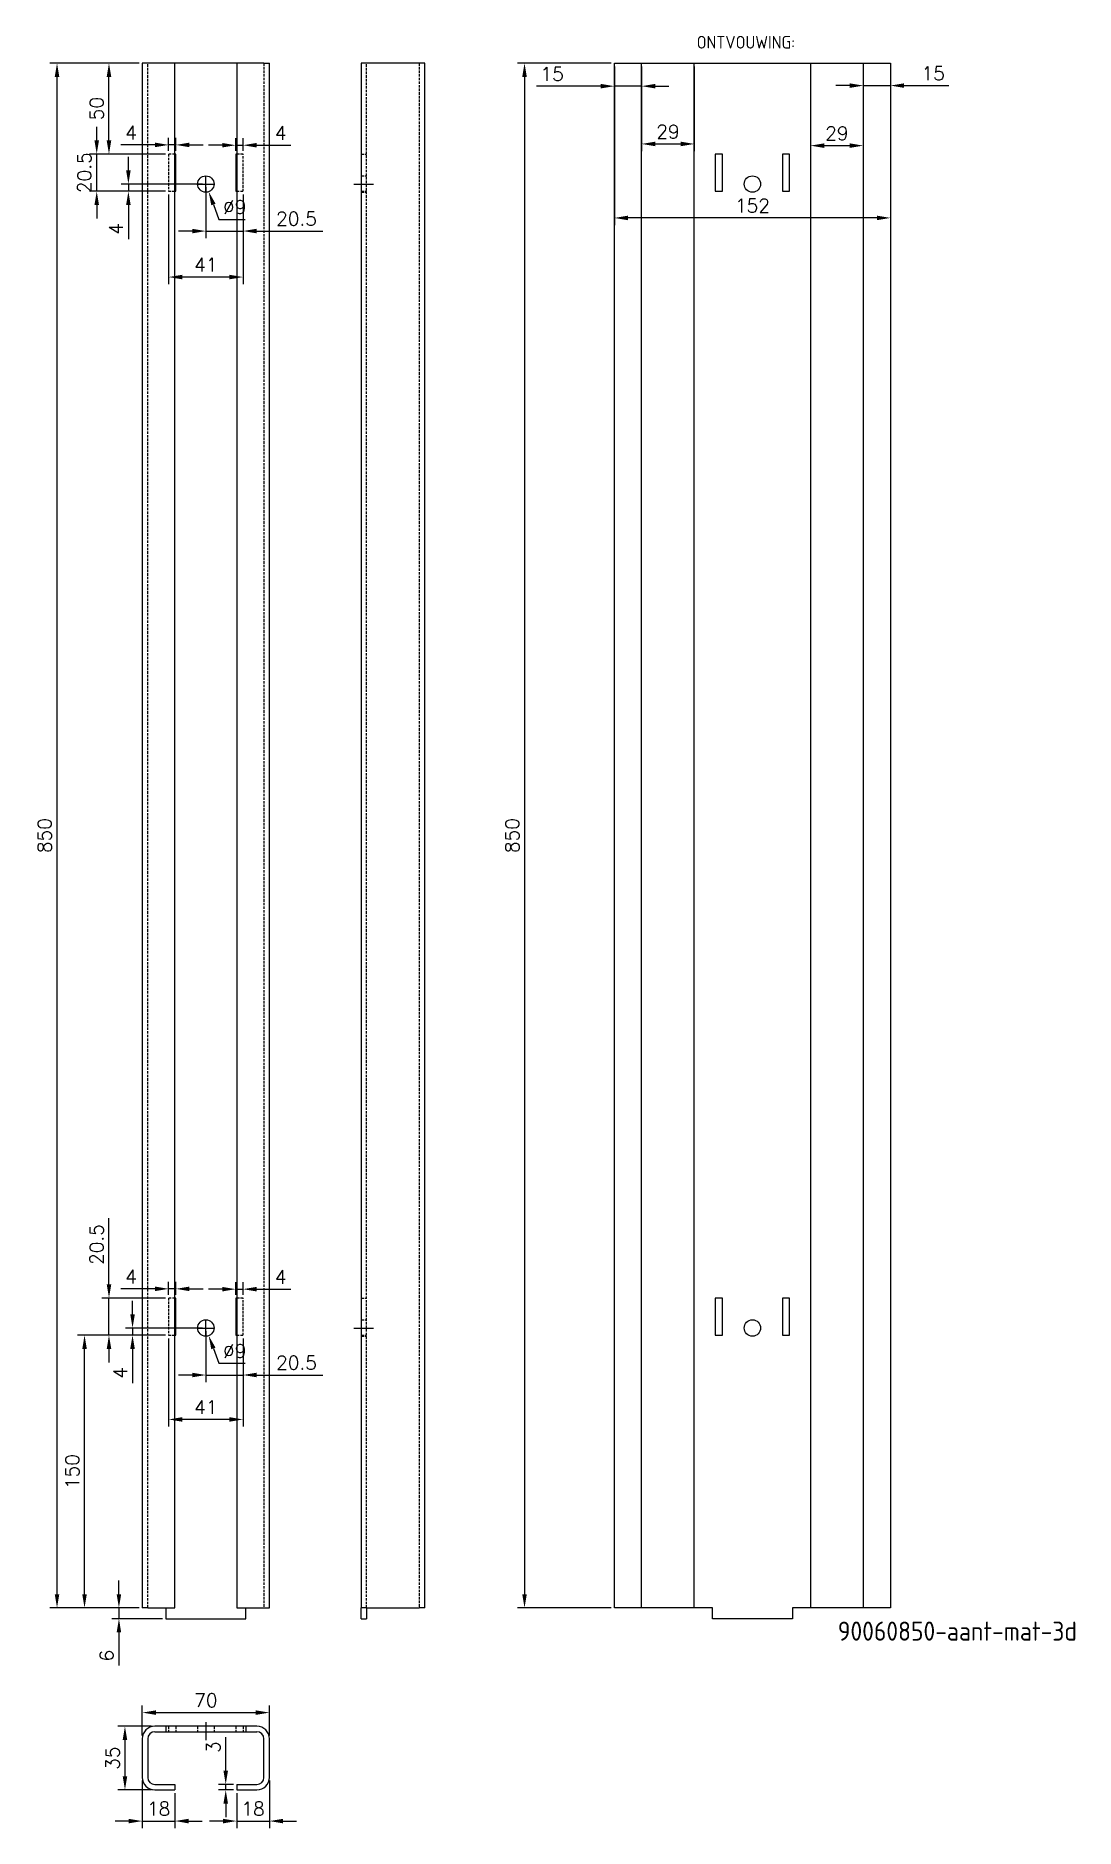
# Model space of a CAD drawing. Extents: x 3839 to 4411, y 379 to 1365.
import ezdxf

# ---------------------------------------------------------------- set-up
doc = ezdxf.new("R2010")
doc.units = 0
doc.linetypes.add('Aslijn', pattern=[28.575, 19.05, -3.175, 3.175, -3.175])
doc.linetypes.add('Streeplijn', pattern=[10, 7, -3])
doc.layers.get('DEFPOINTS').update_dxf_attribs({"linetype": 'CONTINUOUS'})
for name, color, linetype in [('50VOL', 13, 'CONTINUOUS'), ('70VOL', 5, 'CONTINUOUS'), ('7A', 4, 'Aslijn'), ('AM_3', 6, 'Streeplijn'), ('BRANDLIJN', 93, 'CONTINUOUS')]:
    doc.layers.add(name, color=color, linetype=linetype)
doc.styles.add('ROMANS', font='romans.shx')
doc.styles.get("Standard").update_dxf_attribs({"font": 'isocp.shx'})
doc.dimstyles.new('1_OP_03$0', dxfattribs={"dimscale": 3, "dimtxt": 2.5, "dimasz": 2.5, "dimexe": 1.3, "dimexo": 0.6, "dimgap": 1, "dimtad": 1, "dimdec": 1, "dimdsep": 46, "dimtxsty": 'ROMANS', "dimcen": -1.5, "dimclrd": 150, "dimclre": 150, "dimclrt": 5, "dimadec": 0, "dimazin": 0, "dimtfac": 1, "dimtdec": 1, "dimtmove": 0, "dimatfit": 3, "dimfxl": 0, "dimtolj": 1, "dimtzin": 0, "dimarcsym": 0})
doc.dimstyles.new('1_OP_03$3', dxfattribs={"dimscale": 3, "dimtxt": 2.5, "dimasz": 2.5, "dimexe": 1.3, "dimexo": 0.6, "dimgap": 1, "dimtad": 1, "dimtoh": 1, "dimdec": 1, "dimdsep": 46, "dimtxsty": 'ROMANS', "dimcen": -1.5, "dimclrd": 150, "dimclre": 150, "dimclrt": 5, "dimadec": 0, "dimazin": 0, "dimtfac": 1, "dimtdec": 1, "dimtofl": 0, "dimtmove": 0, "dimatfit": 0, "dimfxl": 0, "dimtolj": 1, "dimtzin": 0, "dimarcsym": 0})

# ---------------------------------------------------------------- blocks, each defined once
blk = doc.blocks.new('*D0')
at = {"layer": '70VOL', "color": 150, "lineweight": -2}
for p, q in [((3897.3, 430.07), (3897.3, 446.61)), ((3967.3, 430.07), (3967.3, 446.61)), ((3904.8, 442.71), (3959.8, 442.71))]:
    blk.add_line(p, q, dxfattribs=at)
at = {"layer": '70VOL', "color": 150}
for points in [[(3904.8, 443.96), (3904.8, 441.46), (3897.3, 442.71)], [(3959.8, 443.96), (3959.8, 441.46), (3967.3, 442.71)]]:
    blk.add_solid(points, dxfattribs=at)
at = {"layer": 'DEFPOINTS', "color": 0}
for p in [(3967.3, 442.71), (3897.3, 428.27), (3967.3, 428.27)]:
    blk.add_point(p, dxfattribs=at)
at = {"layer": '70VOL', "color": 5, "insert": (3932.3, 449.46), "char_height": 7.5, "attachment_point": 5, "style": 'ROMANS'}
blk.add_mtext('\\A1;70', dxfattribs=at)
blk = doc.blocks.new('*D1')
at = {"layer": '70VOL', "color": 150, "lineweight": -2}
for p, q in [((3902.4, 435.17), (3883.87, 435.17)), ((3887.77, 427.67), (3887.77, 407.67)), ((3902.4, 400.17), (3883.87, 400.17))]:
    blk.add_line(p, q, dxfattribs=at)
at = {"layer": '70VOL', "color": 150}
for points in [[(3886.52, 427.67), (3889.02, 427.67), (3887.77, 435.17)], [(3886.52, 407.67), (3889.02, 407.67), (3887.77, 400.17)]]:
    blk.add_solid(points, dxfattribs=at)
at = {"layer": 'DEFPOINTS', "color": 0}
for p in [(3904.2, 435.17), (3887.77, 400.17), (3904.2, 400.17)]:
    blk.add_point(p, dxfattribs=at)
at = {"layer": '70VOL', "color": 5, "insert": (3881.02, 417.67), "char_height": 7.5, "attachment_point": 5, "rotation": 90, "style": 'ROMANS'}
blk.add_mtext('\\A1;35', dxfattribs=at)
blk = doc.blocks.new('*D2')
at = {"layer": '70VOL', "color": 150, "lineweight": -2}
for p, q in [((3897.3, 405.27), (3897.3, 379.12)), ((3915.3, 398.37), (3915.3, 379.12)), ((3889.8, 383.02), (3882.3, 383.02)), ((3897.3, 383.02), (3915.3, 383.02)), ((3922.8, 383.02), (3930.3, 383.02))]:
    blk.add_line(p, q, dxfattribs=at)
at = {"layer": '70VOL', "color": 150}
for points in [[(3889.8, 384.27), (3889.8, 381.77), (3897.3, 383.02)], [(3922.8, 384.27), (3922.8, 381.77), (3915.3, 383.02)]]:
    blk.add_solid(points, dxfattribs=at)
at = {"layer": 'DEFPOINTS', "color": 0}
for p in [(3897.3, 407.07), (3915.3, 400.17), (3915.3, 383.02)]:
    blk.add_point(p, dxfattribs=at)
at = {"layer": '70VOL', "color": 5, "insert": (3906.3, 389.77), "char_height": 7.5, "attachment_point": 5, "style": 'ROMANS'}
blk.add_mtext('\\A1;18', dxfattribs=at)
blk = doc.blocks.new('*D3')
at = {"layer": '70VOL', "color": 150, "lineweight": -2}
for p, q in [((3967.3, 405.27), (3967.3, 379.12)), ((3949.3, 398.37), (3949.3, 379.12)), ((3941.8, 383.02), (3934.3, 383.02)), ((3949.3, 383.02), (3967.3, 383.02)), ((3974.8, 383.02), (3982.3, 383.02))]:
    blk.add_line(p, q, dxfattribs=at)
at = {"layer": '70VOL', "color": 150}
for points in [[(3941.8, 384.27), (3941.8, 381.77), (3949.3, 383.02)], [(3974.8, 384.27), (3974.8, 381.77), (3967.3, 383.02)]]:
    blk.add_solid(points, dxfattribs=at)
at = {"layer": 'DEFPOINTS', "color": 0}
for p in [(3967.3, 407.07), (3949.3, 400.17), (3967.3, 383.02)]:
    blk.add_point(p, dxfattribs=at)
at = {"layer": '70VOL', "color": 5, "insert": (3958.3, 389.77), "char_height": 7.5, "attachment_point": 5, "style": 'ROMANS'}
blk.add_mtext('\\A1;18', dxfattribs=at)
blk = doc.blocks.new('*D4')
at = {"layer": '70VOL', "color": 150, "lineweight": -2}
for p, q in [((3943.25, 410.67), (3943.25, 429.17)), ((3947.5, 403.17), (3939.35, 403.17)), ((3947.5, 400.17), (3939.35, 400.17)), ((3943.25, 400.17), (3943.25, 403.17)), ((3943.25, 392.67), (3943.25, 385.17))]:
    blk.add_line(p, q, dxfattribs=at)
at = {"layer": '70VOL', "color": 150}
for points in [[(3942, 410.67), (3944.5, 410.67), (3943.25, 403.17)], [(3942, 392.67), (3944.5, 392.67), (3943.25, 400.17)]]:
    blk.add_solid(points, dxfattribs=at)
at = {"layer": 'DEFPOINTS', "color": 0}
for p in [(3943.25, 403.17), (3949.3, 403.17), (3949.3, 400.17)]:
    blk.add_point(p, dxfattribs=at)
at = {"layer": '70VOL', "color": 5, "insert": (3936.5, 423.67), "char_height": 7.5, "attachment_point": 5, "rotation": 90, "style": 'ROMANS'}
blk.add_mtext('\\A1;3', dxfattribs=at)
blk = doc.blocks.new('*D5')
at = {"layer": '70VOL', "color": 150, "lineweight": -2}
for p, q in [((3927.8, 1283.85), (3936.8, 1283.85)), ((3932.3, 1279.35), (3932.3, 1288.35)), ((3936.47, 1272.6), (3939.5, 1264.41)), ((3939.5, 1264.41), (3953.93, 1264.41))]:
    blk.add_line(p, q, dxfattribs=at)
at = {"layer": '70VOL', "color": 150}
blk.add_solid([(3937.64, 1273.03), (3935.3, 1272.16), (3933.87, 1279.63)], dxfattribs=at)
at = {"layer": 'DEFPOINTS', "color": 0}
for p in [(3930.74, 1288.07), (3933.87, 1279.63)]:
    blk.add_point(p, dxfattribs=at)
at = {"layer": '70VOL', "color": 5, "insert": (3948.21, 1271.16), "char_height": 7.5, "attachment_point": 5, "style": 'ROMANS'}
blk.add_mtext('\\A1;∅9', dxfattribs=at)
blk = doc.blocks.new('*D6')
at = {"layer": '70VOL', "color": 150, "lineweight": -2}
for p, q in [((3932.3, 1282.05), (3932.3, 1254.08)), ((3952.8, 1278.05), (3952.8, 1254.08)), ((3924.8, 1257.98), (3917.3, 1257.98)), ((3932.3, 1257.98), (3952.8, 1257.98)), ((3960.3, 1257.98), (3996.66, 1257.98))]:
    blk.add_line(p, q, dxfattribs=at)
at = {"layer": '70VOL', "color": 150}
for points in [[(3924.8, 1259.23), (3924.8, 1256.73), (3932.3, 1257.98)], [(3960.3, 1259.23), (3960.3, 1256.73), (3952.8, 1257.98)]]:
    blk.add_solid(points, dxfattribs=at)
at = {"layer": 'DEFPOINTS', "color": 0}
for p in [(3932.3, 1283.85), (3952.8, 1279.85), (3952.8, 1257.98)]:
    blk.add_point(p, dxfattribs=at)
at = {"layer": '70VOL', "color": 5, "insert": (3982.23, 1264.73), "char_height": 7.5, "attachment_point": 5, "style": 'ROMANS'}
blk.add_mtext('\\A1;20.5', dxfattribs=at)
blk = doc.blocks.new('*D7')
at = {"layer": '70VOL', "color": 150, "lineweight": -2}
for p, q in [((3911.8, 1278.05), (3911.8, 1228.78)), ((3952.8, 1278.05), (3952.8, 1228.78)), ((3945.3, 1232.68), (3919.3, 1232.68))]:
    blk.add_line(p, q, dxfattribs=at)
at = {"layer": '70VOL', "color": 150}
for points in [[(3919.3, 1233.93), (3919.3, 1231.43), (3911.8, 1232.68)], [(3945.3, 1233.93), (3945.3, 1231.43), (3952.8, 1232.68)]]:
    blk.add_solid(points, dxfattribs=at)
at = {"layer": 'DEFPOINTS', "color": 0}
for p in [(3911.8, 1279.85), (3952.8, 1279.85), (3911.8, 1232.68)]:
    blk.add_point(p, dxfattribs=at)
at = {"layer": '70VOL', "color": 5, "insert": (3932.3, 1239.43), "char_height": 7.5, "attachment_point": 5, "style": 'ROMANS'}
blk.add_mtext('\\A1;41', dxfattribs=at)
blk = doc.blocks.new('*D8')
at = {"layer": '70VOL', "color": 150, "lineweight": -2}
for p, q in [((3904.3, 1305.4), (3885.45, 1305.4)), ((3911.8, 1302.15), (3911.8, 1309.3)), ((3915.8, 1305.4), (3911.8, 1305.4)), ((3915.8, 1302.15), (3915.8, 1309.3)), ((3923.3, 1305.4), (3930.8, 1305.4))]:
    blk.add_line(p, q, dxfattribs=at)
at = {"layer": '70VOL', "color": 150}
for points in [[(3904.3, 1306.65), (3904.3, 1304.15), (3911.8, 1305.4)], [(3923.3, 1306.65), (3923.3, 1304.15), (3915.8, 1305.4)]]:
    blk.add_solid(points, dxfattribs=at)
at = {"layer": 'DEFPOINTS', "color": 0}
for p in [(3911.8, 1305.4), (3911.8, 1300.35), (3915.8, 1300.35)]:
    blk.add_point(p, dxfattribs=at)
at = {"layer": '70VOL', "color": 5, "insert": (3891.13, 1312.15), "char_height": 7.5, "attachment_point": 5, "style": 'ROMANS'}
blk.add_mtext('\\A1;4', dxfattribs=at)
blk = doc.blocks.new('*D9')
at = {"layer": '70VOL', "color": 150, "lineweight": -2}
for p, q in [((3941.3, 1305.22), (3933.8, 1305.22)), ((3948.8, 1302.15), (3948.8, 1309.12)), ((3948.8, 1305.22), (3952.8, 1305.22)), ((3952.8, 1302.15), (3952.8, 1309.12)), ((3960.3, 1305.22), (3979.16, 1305.22))]:
    blk.add_line(p, q, dxfattribs=at)
at = {"layer": '70VOL', "color": 150}
for points in [[(3941.3, 1306.47), (3941.3, 1303.97), (3948.8, 1305.22)], [(3960.3, 1306.47), (3960.3, 1303.97), (3952.8, 1305.22)]]:
    blk.add_solid(points, dxfattribs=at)
at = {"layer": 'DEFPOINTS', "color": 0}
for p in [(3952.8, 1305.22), (3948.8, 1300.35), (3952.8, 1300.35)]:
    blk.add_point(p, dxfattribs=at)
at = {"layer": '70VOL', "color": 5, "insert": (3973.48, 1311.97), "char_height": 7.5, "attachment_point": 5, "style": 'ROMANS'}
blk.add_mtext('\\A1;4', dxfattribs=at)
blk = doc.blocks.new('*D10')
at = {"layer": '70VOL', "color": 150, "lineweight": -2}
for p, q in [((3872.22, 1307.85), (3872.22, 1315.35)), ((3910, 1300.35), (3868.32, 1300.35)), ((3872.22, 1279.85), (3872.22, 1300.35)), ((3910, 1279.85), (3868.32, 1279.85)), ((3872.22, 1272.35), (3872.22, 1264.85))]:
    blk.add_line(p, q, dxfattribs=at)
at = {"layer": '70VOL', "color": 150}
for points in [[(3870.97, 1307.85), (3873.47, 1307.85), (3872.22, 1300.35)], [(3870.97, 1272.35), (3873.47, 1272.35), (3872.22, 1279.85)]]:
    blk.add_solid(points, dxfattribs=at)
at = {"layer": 'DEFPOINTS', "color": 0}
for p in [(3872.22, 1300.35), (3911.8, 1300.35), (3911.8, 1279.85)]:
    blk.add_point(p, dxfattribs=at)
at = {"layer": '70VOL', "color": 5, "insert": (3865.47, 1290.1), "char_height": 7.5, "attachment_point": 5, "rotation": 90, "style": 'ROMANS'}
blk.add_mtext('\\A1;20.5', dxfattribs=at)
blk = doc.blocks.new('*D11')
at = {"layer": '70VOL', "color": 150, "lineweight": -2}
for p, q in [((3889.65, 1291.35), (3889.65, 1298.85)), ((3930.5, 1283.85), (3885.75, 1283.85)), ((3889.65, 1283.85), (3889.65, 1279.85)), ((3910, 1279.85), (3885.75, 1279.85)), ((3889.65, 1272.35), (3889.65, 1253.49))]:
    blk.add_line(p, q, dxfattribs=at)
at = {"layer": '70VOL', "color": 150}
for points in [[(3888.4, 1291.35), (3890.9, 1291.35), (3889.65, 1283.85)], [(3888.4, 1272.35), (3890.9, 1272.35), (3889.65, 1279.85)]]:
    blk.add_solid(points, dxfattribs=at)
at = {"layer": 'DEFPOINTS', "color": 0}
for p in [(3932.3, 1283.85), (3889.65, 1279.85), (3911.8, 1279.85)]:
    blk.add_point(p, dxfattribs=at)
at = {"layer": '70VOL', "color": 5, "insert": (3882.9, 1259.17), "char_height": 7.5, "attachment_point": 5, "rotation": 90, "style": 'ROMANS'}
blk.add_mtext('\\A1;4', dxfattribs=at)
blk = doc.blocks.new('*D12')
at = {"layer": '70VOL', "color": 150, "lineweight": -2}
for p, q in [((3927.8, 654.35), (3936.8, 654.35)), ((3932.3, 649.85), (3932.3, 658.85)), ((3936.47, 643.1), (3939.5, 634.91)), ((3939.5, 634.91), (3953.93, 634.91))]:
    blk.add_line(p, q, dxfattribs=at)
at = {"layer": '70VOL', "color": 150}
blk.add_solid([(3937.64, 643.53), (3935.3, 642.66), (3933.87, 650.13)], dxfattribs=at)
at = {"layer": 'DEFPOINTS', "color": 0}
for p in [(3930.74, 658.57), (3933.87, 650.13)]:
    blk.add_point(p, dxfattribs=at)
at = {"layer": '70VOL', "color": 5, "insert": (3948.21, 641.66), "char_height": 7.5, "attachment_point": 5, "style": 'ROMANS'}
blk.add_mtext('\\A1;∅9', dxfattribs=at)
blk = doc.blocks.new('*D13')
at = {"layer": '70VOL', "color": 150, "lineweight": -2}
for p, q in [((3932.3, 652.55), (3932.3, 624.58)), ((3952.8, 648.55), (3952.8, 624.58)), ((3924.8, 628.48), (3917.3, 628.48)), ((3932.3, 628.48), (3952.8, 628.48)), ((3960.3, 628.48), (3996.66, 628.48))]:
    blk.add_line(p, q, dxfattribs=at)
at = {"layer": '70VOL', "color": 150}
for points in [[(3924.8, 629.73), (3924.8, 627.23), (3932.3, 628.48)], [(3960.3, 629.73), (3960.3, 627.23), (3952.8, 628.48)]]:
    blk.add_solid(points, dxfattribs=at)
at = {"layer": 'DEFPOINTS', "color": 0}
for p in [(3932.3, 654.35), (3952.8, 650.35), (3952.8, 628.48)]:
    blk.add_point(p, dxfattribs=at)
at = {"layer": '70VOL', "color": 5, "insert": (3982.23, 635.23), "char_height": 7.5, "attachment_point": 5, "style": 'ROMANS'}
blk.add_mtext('\\A1;20.5', dxfattribs=at)
blk = doc.blocks.new('*D14')
at = {"layer": '70VOL', "color": 150, "lineweight": -2}
for p, q in [((3911.8, 648.55), (3911.8, 600.13)), ((3952.8, 648.55), (3952.8, 600.13)), ((3945.3, 604.03), (3919.3, 604.03))]:
    blk.add_line(p, q, dxfattribs=at)
at = {"layer": '70VOL', "color": 150}
for points in [[(3919.3, 605.28), (3919.3, 602.78), (3911.8, 604.03)], [(3945.3, 605.28), (3945.3, 602.78), (3952.8, 604.03)]]:
    blk.add_solid(points, dxfattribs=at)
at = {"layer": 'DEFPOINTS', "color": 0}
for p in [(3911.8, 650.35), (3952.8, 650.35), (3911.8, 604.03)]:
    blk.add_point(p, dxfattribs=at)
at = {"layer": '70VOL', "color": 5, "insert": (3932.3, 610.78), "char_height": 7.5, "attachment_point": 5, "style": 'ROMANS'}
blk.add_mtext('\\A1;41', dxfattribs=at)
blk = doc.blocks.new('*D15')
at = {"layer": '70VOL', "color": 150, "lineweight": -2}
for p, q in [((3904.3, 675.9), (3885.45, 675.9)), ((3911.8, 672.65), (3911.8, 679.8)), ((3915.8, 675.9), (3911.8, 675.9)), ((3915.8, 672.65), (3915.8, 679.8)), ((3923.3, 675.9), (3930.8, 675.9))]:
    blk.add_line(p, q, dxfattribs=at)
at = {"layer": '70VOL', "color": 150}
for points in [[(3904.3, 677.15), (3904.3, 674.65), (3911.8, 675.9)], [(3923.3, 677.15), (3923.3, 674.65), (3915.8, 675.9)]]:
    blk.add_solid(points, dxfattribs=at)
at = {"layer": 'DEFPOINTS', "color": 0}
for p in [(3911.8, 675.9), (3911.8, 670.85), (3915.8, 670.85)]:
    blk.add_point(p, dxfattribs=at)
at = {"layer": '70VOL', "color": 5, "insert": (3891.13, 682.65), "char_height": 7.5, "attachment_point": 5, "style": 'ROMANS'}
blk.add_mtext('\\A1;4', dxfattribs=at)
blk = doc.blocks.new('*D16')
at = {"layer": '70VOL', "color": 150, "lineweight": -2}
for p, q in [((3941.3, 675.72), (3933.8, 675.72)), ((3948.8, 672.65), (3948.8, 679.62)), ((3948.8, 675.72), (3952.8, 675.72)), ((3952.8, 672.65), (3952.8, 679.62)), ((3960.3, 675.72), (3979.16, 675.72))]:
    blk.add_line(p, q, dxfattribs=at)
at = {"layer": '70VOL', "color": 150}
for points in [[(3941.3, 676.97), (3941.3, 674.47), (3948.8, 675.72)], [(3960.3, 676.97), (3960.3, 674.47), (3952.8, 675.72)]]:
    blk.add_solid(points, dxfattribs=at)
at = {"layer": 'DEFPOINTS', "color": 0}
for p in [(3948.8, 670.85), (3952.8, 675.72), (3952.8, 670.85)]:
    blk.add_point(p, dxfattribs=at)
at = {"layer": '70VOL', "color": 5, "insert": (3973.48, 682.47), "char_height": 7.5, "attachment_point": 5, "style": 'ROMANS'}
blk.add_mtext('\\A1;4', dxfattribs=at)
blk = doc.blocks.new('*D17')
at = {"layer": '70VOL', "color": 150, "lineweight": -2}
for p, q in [((3878.97, 678.35), (3878.97, 714.71)), ((3910, 670.85), (3875.07, 670.85)), ((3878.97, 650.35), (3878.97, 670.85)), ((3910, 650.35), (3875.07, 650.35)), ((3878.97, 642.85), (3878.97, 635.35))]:
    blk.add_line(p, q, dxfattribs=at)
at = {"layer": '70VOL', "color": 150}
for points in [[(3877.72, 678.35), (3880.22, 678.35), (3878.97, 670.85)], [(3877.72, 642.85), (3880.22, 642.85), (3878.97, 650.35)]]:
    blk.add_solid(points, dxfattribs=at)
at = {"layer": 'DEFPOINTS', "color": 0}
for p in [(3878.97, 670.85), (3911.8, 670.85), (3911.8, 650.35)]:
    blk.add_point(p, dxfattribs=at)
at = {"layer": '70VOL', "color": 5, "insert": (3872.22, 700.28), "char_height": 7.5, "attachment_point": 5, "rotation": 90, "style": 'ROMANS'}
blk.add_mtext('\\A1;20.5', dxfattribs=at)
blk = doc.blocks.new('*D18')
at = {"layer": '70VOL', "color": 150, "lineweight": -2}
for p, q in [((3891.94, 661.85), (3891.94, 669.35)), ((3930.5, 654.35), (3888.04, 654.35)), ((3891.94, 654.35), (3891.94, 650.35)), ((3910, 650.35), (3888.04, 650.35)), ((3891.94, 642.85), (3891.94, 623.99))]:
    blk.add_line(p, q, dxfattribs=at)
at = {"layer": '70VOL', "color": 150}
for points in [[(3890.69, 661.85), (3893.19, 661.85), (3891.94, 654.35)], [(3890.69, 642.85), (3893.19, 642.85), (3891.94, 650.35)]]:
    blk.add_solid(points, dxfattribs=at)
at = {"layer": 'DEFPOINTS', "color": 0}
for p in [(3932.3, 654.35), (3891.94, 650.35), (3911.8, 650.35)]:
    blk.add_point(p, dxfattribs=at)
at = {"layer": '70VOL', "color": 5, "insert": (3885.19, 629.67), "char_height": 7.5, "attachment_point": 5, "rotation": 90, "style": 'ROMANS'}
blk.add_mtext('\\A1;4', dxfattribs=at)
blk = doc.blocks.new('*D19')
at = {"layer": '70VOL', "color": 150, "lineweight": -2}
for p, q in [((3884.45, 507.85), (3884.45, 515.35)), ((3895.5, 500.35), (3880.55, 500.35)), ((3908.5, 494.35), (3880.55, 494.35)), ((3884.45, 500.35), (3884.45, 494.35)), ((3884.45, 486.85), (3884.45, 468.71))]:
    blk.add_line(p, q, dxfattribs=at)
at = {"layer": '70VOL', "color": 150}
for points in [[(3883.2, 507.85), (3885.7, 507.85), (3884.45, 500.35)], [(3883.2, 486.85), (3885.7, 486.85), (3884.45, 494.35)]]:
    blk.add_solid(points, dxfattribs=at)
at = {"layer": 'DEFPOINTS', "color": 0}
for p in [(3884.45, 494.35), (3897.3, 500.35), (3910.3, 494.35)]:
    blk.add_point(p, dxfattribs=at)
at = {"layer": '70VOL', "color": 5, "insert": (3877.7, 474.03), "char_height": 7.5, "attachment_point": 5, "rotation": 90, "style": 'ROMANS'}
blk.add_mtext('\\A1;6', dxfattribs=at)
blk = doc.blocks.new('*D20')
at = {"layer": '70VOL', "color": 150, "lineweight": -2}
for p, q in [((3895.5, 1350.35), (3846.46, 1350.35)), ((3850.36, 507.85), (3850.36, 1342.85)), ((3895.5, 500.35), (3846.46, 500.35))]:
    blk.add_line(p, q, dxfattribs=at)
at = {"layer": '70VOL', "color": 150}
for points in [[(3849.11, 1342.85), (3851.61, 1342.85), (3850.36, 1350.35)], [(3849.11, 507.85), (3851.61, 507.85), (3850.36, 500.35)]]:
    blk.add_solid(points, dxfattribs=at)
at = {"layer": 'DEFPOINTS', "color": 0}
for p in [(3850.36, 1350.35), (3897.3, 1350.35), (3897.3, 500.35)]:
    blk.add_point(p, dxfattribs=at)
at = {"layer": '70VOL', "color": 5, "insert": (3843.61, 925.35), "char_height": 7.5, "attachment_point": 5, "rotation": 90, "style": 'ROMANS'}
blk.add_mtext('\\A1;850', dxfattribs=at)
blk = doc.blocks.new('*D21')
at = {"layer": '70VOL', "color": 150, "lineweight": -2}
for p, q in [((3910, 650.35), (3861.61, 650.35)), ((3865.51, 507.85), (3865.51, 642.85)), ((3895.5, 500.35), (3861.61, 500.35))]:
    blk.add_line(p, q, dxfattribs=at)
at = {"layer": '70VOL', "color": 150}
for points in [[(3864.26, 642.85), (3866.76, 642.85), (3865.51, 650.35)], [(3864.26, 507.85), (3866.76, 507.85), (3865.51, 500.35)]]:
    blk.add_solid(points, dxfattribs=at)
at = {"layer": 'DEFPOINTS', "color": 0}
for p in [(3865.51, 650.35), (3911.8, 650.35), (3897.3, 500.35)]:
    blk.add_point(p, dxfattribs=at)
at = {"layer": '70VOL', "color": 5, "insert": (3858.76, 575.35), "char_height": 7.5, "attachment_point": 5, "rotation": 90, "style": 'ROMANS'}
blk.add_mtext('\\A1;150', dxfattribs=at)
blk = doc.blocks.new('*D22')
at = {"layer": '70VOL', "color": 150, "lineweight": -2}
for p, q in [((3895.5, 1350.35), (3875.07, 1350.35)), ((3878.97, 1307.85), (3878.97, 1342.85)), ((3910, 1300.35), (3875.07, 1300.35))]:
    blk.add_line(p, q, dxfattribs=at)
at = {"layer": '70VOL', "color": 150}
for points in [[(3877.72, 1342.85), (3880.22, 1342.85), (3878.97, 1350.35)], [(3877.72, 1307.85), (3880.22, 1307.85), (3878.97, 1300.35)]]:
    blk.add_solid(points, dxfattribs=at)
at = {"layer": 'DEFPOINTS', "color": 0}
for p in [(3878.97, 1350.35), (3897.3, 1350.35), (3911.8, 1300.35)]:
    blk.add_point(p, dxfattribs=at)
at = {"layer": '70VOL', "color": 5, "insert": (3872.22, 1325.35), "char_height": 7.5, "attachment_point": 5, "rotation": 90, "style": 'ROMANS'}
blk.add_mtext('\\A1;50', dxfattribs=at)
blk = doc.blocks.new('*D23')
at = {"layer": '70VOL', "color": 150, "lineweight": -2}
for p, q in [((4157.27, 1348.55), (4157.27, 1333.81)), ((4172.27, 1348.55), (4172.27, 1333.81)), ((4149.77, 1337.71), (4114.42, 1337.71)), ((4172.27, 1337.71), (4157.27, 1337.71)), ((4179.77, 1337.71), (4187.27, 1337.71))]:
    blk.add_line(p, q, dxfattribs=at)
at = {"layer": '70VOL', "color": 150}
for points in [[(4149.77, 1338.96), (4149.77, 1336.46), (4157.27, 1337.71)], [(4179.77, 1338.96), (4179.77, 1336.46), (4172.27, 1337.71)]]:
    blk.add_solid(points, dxfattribs=at)
at = {"layer": 'DEFPOINTS', "color": 0}
for p in [(4157.27, 1350.35), (4172.27, 1350.35), (4172.27, 1337.71)]:
    blk.add_point(p, dxfattribs=at)
at = {"layer": '70VOL', "color": 5, "insert": (4122.96, 1344.46), "char_height": 7.5, "attachment_point": 5, "style": 'ROMANS'}
blk.add_mtext('\\A1;15', dxfattribs=at)
blk = doc.blocks.new('*D24')
at = {"layer": '70VOL', "color": 150, "lineweight": -2}
for p, q in [((4294.29, 1348.55), (4294.29, 1334.13)), ((4309.29, 1348.55), (4309.29, 1334.13)), ((4286.79, 1338.03), (4279.29, 1338.03)), ((4294.29, 1338.03), (4309.29, 1338.03)), ((4316.79, 1338.03), (4341.36, 1338.03))]:
    blk.add_line(p, q, dxfattribs=at)
at = {"layer": '70VOL', "color": 150}
for points in [[(4286.79, 1339.28), (4286.79, 1336.78), (4294.29, 1338.03)], [(4316.79, 1339.28), (4316.79, 1336.78), (4309.29, 1338.03)]]:
    blk.add_solid(points, dxfattribs=at)
at = {"layer": 'DEFPOINTS', "color": 0}
for p in [(4294.29, 1350.35), (4309.29, 1350.35), (4294.29, 1338.03)]:
    blk.add_point(p, dxfattribs=at)
at = {"layer": '70VOL', "color": 5, "insert": (4332.82, 1344.78), "char_height": 7.5, "attachment_point": 5, "style": 'ROMANS'}
blk.add_mtext('\\A1;15', dxfattribs=at)
blk = doc.blocks.new('*D25')
at = {"layer": '70VOL', "color": 150, "lineweight": -2}
for p, q in [((4157.27, 1348.55), (4157.27, 1261.31)), ((4309.29, 1348.55), (4309.29, 1261.31)), ((4301.79, 1265.21), (4164.77, 1265.21))]:
    blk.add_line(p, q, dxfattribs=at)
at = {"layer": '70VOL', "color": 150}
for points in [[(4164.77, 1266.46), (4164.77, 1263.96), (4157.27, 1265.21)], [(4301.79, 1266.46), (4301.79, 1263.96), (4309.29, 1265.21)]]:
    blk.add_solid(points, dxfattribs=at)
at = {"layer": 'DEFPOINTS', "color": 0}
for p in [(4157.27, 1350.35), (4309.29, 1350.35), (4157.27, 1265.21)]:
    blk.add_point(p, dxfattribs=at)
at = {"layer": '70VOL', "color": 5, "insert": (4233.28, 1271.96), "char_height": 7.5, "attachment_point": 5, "style": 'ROMANS'}
blk.add_mtext('\\A1;152', dxfattribs=at)
blk = doc.blocks.new('*D26')
at = {"layer": '70VOL', "color": 150, "lineweight": -2}
for p, q in [((4155.47, 1350.35), (4103.89, 1350.35)), ((4107.79, 1342.85), (4107.79, 507.85)), ((4155.47, 500.35), (4103.89, 500.35))]:
    blk.add_line(p, q, dxfattribs=at)
at = {"layer": '70VOL', "color": 150}
for points in [[(4106.54, 1342.85), (4109.04, 1342.85), (4107.79, 1350.35)], [(4106.54, 507.85), (4109.04, 507.85), (4107.79, 500.35)]]:
    blk.add_solid(points, dxfattribs=at)
at = {"layer": 'DEFPOINTS', "color": 0}
for p in [(4157.27, 1350.35), (4107.79, 500.35), (4157.27, 500.35)]:
    blk.add_point(p, dxfattribs=at)
at = {"layer": '70VOL', "color": 5, "insert": (4101.04, 925.35), "char_height": 7.5, "attachment_point": 5, "rotation": 90, "style": 'ROMANS'}
blk.add_mtext('\\A1;850', dxfattribs=at)
blk = doc.blocks.new('*D30')
at = {"layer": '70VOL', "color": 150, "lineweight": -2}
for p, q in [((4172.27, 1346.75), (4172.27, 1302.03)), ((4201.28, 1348.55), (4201.28, 1302.03)), ((4179.77, 1305.93), (4193.78, 1305.93))]:
    blk.add_line(p, q, dxfattribs=at)
at = {"layer": '70VOL', "color": 150}
for points in [[(4179.77, 1307.18), (4179.77, 1304.68), (4172.27, 1305.93)], [(4193.78, 1307.18), (4193.78, 1304.68), (4201.28, 1305.93)]]:
    blk.add_solid(points, dxfattribs=at)
at = {"layer": 'DEFPOINTS', "color": 0}
for p in [(4172.27, 1348.55), (4201.28, 1350.35), (4201.28, 1305.93)]:
    blk.add_point(p, dxfattribs=at)
at = {"layer": '70VOL', "color": 5, "insert": (4186.78, 1312.68), "char_height": 7.5, "attachment_point": 5, "style": 'ROMANS'}
blk.add_mtext('\\A1;29', dxfattribs=at)
blk = doc.blocks.new('*D31')
at = {"layer": '70VOL', "color": 150, "lineweight": -2}
for p, q in [((4265.28, 1348.55), (4265.28, 1301.1)), ((4294.29, 1346.75), (4294.29, 1301.1)), ((4272.78, 1305), (4286.79, 1305))]:
    blk.add_line(p, q, dxfattribs=at)
at = {"layer": '70VOL', "color": 150}
for points in [[(4272.78, 1306.25), (4272.78, 1303.75), (4265.28, 1305)], [(4286.79, 1306.25), (4286.79, 1303.75), (4294.29, 1305)]]:
    blk.add_solid(points, dxfattribs=at)
at = {"layer": 'DEFPOINTS', "color": 0}
for p in [(4265.28, 1350.35), (4294.29, 1348.55), (4294.29, 1305)]:
    blk.add_point(p, dxfattribs=at)
at = {"layer": '70VOL', "color": 5, "insert": (4279.78, 1311.75), "char_height": 7.5, "attachment_point": 5, "style": 'ROMANS'}
blk.add_mtext('\\A1;29', dxfattribs=at)

msp = doc.modelspace()

# ---------------------------------------------------------------- linework, layer by layer
at = {"layer": '50VOL', "ltscale": 0.2}
for p, q in [((3897.3, 1350.35), (3897.3, 500.35)), ((3900.31, 1350.35), (3897.3, 1350.35)), ((3915.3, 1350.35), (3900.31, 1350.35)), ((3949.3, 1350.35), (3915.3, 1350.35)), ((3915.3, 500.35), (3915.3, 1350.35)), ((3964.3, 1350.35), (3949.3, 1350.35)), ((3949.3, 1350.35), (3949.3, 500.35)), ((3964.3, 1350.35), (3967.3, 1350.35)), ((3967.3, 500.35), (3967.3, 1350.35)), ((4017.82, 1350.35), (4017.82, 500.35)), ((4020.82, 1350.35), (4017.82, 1350.35)), ((4049.82, 1350.35), (4020.82, 1350.35)), ((4052.82, 1350.35), (4049.82, 1350.35)), ((4052.82, 500.35), (4052.82, 1350.35)), ((4157.27, 500.35), (4157.27, 1350.35)), ((4157.27, 1350.35), (4309.29, 1350.35)), ((4157.27, 1350.35), (4309.29, 1350.35)), ((4172.27, 500.35), (4172.27, 1350.35)), ((4201.28, 500.35), (4201.28, 1350.35)), ((4265.28, 1350.35), (4265.28, 500.35)), ((4294.29, 1350.35), (4294.29, 500.35)), ((4309.29, 1350.35), (4309.29, 500.35)), ((3915.8, 1300.35), (3915.3, 1300.35)), ((3915.8, 1279.85), (3915.8, 1300.35)), ((3948.8, 1300.38), (3948.8, 1279.85)), ((3949.3, 1300.38), (3948.8, 1300.38)), ((4216.78, 1300.38), (4212.78, 1300.38)), ((4212.78, 1300.38), (4212.78, 1279.85)), ((4216.78, 1279.85), (4216.78, 1300.38)), ((4253.78, 1300.35), (4249.78, 1300.35)), ((4249.78, 1300.35), (4249.78, 1279.85)), ((4253.78, 1279.85), (4253.78, 1300.35)), ((3915.3, 1279.85), (3915.8, 1279.85)), ((3948.8, 1279.85), (3949.3, 1279.85)), ((4212.78, 1279.85), (4216.78, 1279.85)), ((4249.78, 1279.85), (4253.78, 1279.85)), ((3915.8, 670.85), (3915.3, 670.85)), ((3915.8, 650.35), (3915.8, 670.85)), ((3949.3, 670.85), (3948.8, 670.85)), ((3948.8, 670.85), (3948.8, 650.35)), ((4212.78, 670.85), (4212.78, 650.35)), ((4216.78, 670.85), (4212.78, 670.85)), ((4216.78, 650.35), (4216.78, 670.85)), ((4253.78, 670.85), (4249.78, 670.85)), ((4249.78, 670.85), (4249.78, 650.35)), ((4253.78, 650.35), (4253.78, 670.85)), ((3915.3, 650.35), (3915.8, 650.35)), ((3948.8, 650.35), (3949.3, 650.35)), ((4212.78, 650.35), (4216.78, 650.35)), ((4249.78, 650.35), (4253.78, 650.35)), ((3900.31, 500.35), (3897.3, 500.35)), ((3900.31, 500.35), (3915.3, 500.35)), ((3910.3, 500.35), (3910.3, 494.35)), ((3910.3, 494.35), (3954.3, 494.35)), ((3949.3, 500.35), (3964.3, 500.35)), ((3954.3, 494.35), (3954.3, 500.35)), ((3964.3, 500.35), (3967.3, 500.35)), ((4020.82, 500.35), (4017.82, 500.35)), ((4017.82, 494.35), (4017.82, 500.35)), ((4017.82, 494.35), (4020.82, 494.35)), ((4020.82, 500.35), (4049.82, 500.35)), ((4020.82, 500.35), (4020.82, 494.35)), ((4052.82, 500.35), (4049.82, 500.35)), ((4211.28, 500.35), (4157.27, 500.35)), ((4211.28, 494.35), (4211.28, 500.35)), ((4255.28, 494.35), (4211.28, 494.35)), ((4309.29, 500.35), (4255.28, 500.35)), ((4255.28, 500.35), (4255.28, 494.35)), ((3910.3, 435.17), (3904.2, 435.17)), ((3954.3, 435.17), (3910.3, 435.17)), ((3910.3, 435.17), (3910.3, 432.17)), ((3960.4, 435.17), (3954.3, 435.17)), ((3954.3, 435.17), (3954.3, 432.17)), ((3897.3, 428.27), (3897.3, 407.07)), ((3900.3, 428.27), (3900.3, 407.07)), ((3904.2, 432.17), (3910.3, 432.17)), ((3910.3, 432.17), (3954.3, 432.17)), ((3954.3, 432.17), (3960.4, 432.17)), ((3964.3, 407.07), (3964.3, 428.27)), ((3967.3, 407.07), (3967.3, 428.27)), ((3904.2, 403.17), (3915.3, 403.17)), ((3904.2, 400.17), (3915.3, 400.17)), ((3915.3, 403.17), (3915.3, 400.17)), ((3949.3, 403.17), (3960.4, 403.17)), ((3949.3, 403.17), (3949.3, 400.17)), ((3949.3, 400.17), (3960.4, 400.17))]:
    msp.add_line(p, q, dxfattribs=at)
for centre in [(3932.3, 1283.85), (4233.28, 1283.85), (3932.3, 654.35), (4233.28, 654.35)]:
    msp.add_circle(centre, 4.5, dxfattribs=at)
for centre, radius, start, end in [((3904.2, 428.27), 6.9, 90, 180), ((3960.4, 428.27), 6.9, 0, 90), ((3904.2, 428.27), 3.9, 90, 180), ((3960.4, 428.27), 3.9, 0, 90), ((3904.2, 407.07), 6.9, 180, 270), ((3904.2, 407.07), 3.9, 180, 270), ((3960.4, 407.07), 3.9, 270, 0), ((3960.4, 407.07), 6.9, 270, 0)]:
    msp.add_arc(centre, radius, start, end, dxfattribs=at)
at = {"layer": '7A'}
for p, q in [((4013.86, 1283.85), (4024.58, 1283.85)), ((4013.86, 654.35), (4024.58, 654.35)), ((3932.3, 437.36), (3932.3, 427.59))]:
    msp.add_line(p, q, dxfattribs=at)
at = {"layer": 'AM_3', "ltscale": 0.2}
for p, q in [((3900.3, 500.35), (3900.3, 1350.35)), ((3964.3, 1350.35), (3964.3, 500.35)), ((4020.82, 500.35), (4020.82, 1350.35)), ((4049.82, 1350.35), (4049.82, 500.35)), ((3911.8, 1300.35), (3911.8, 1279.85)), ((3915.3, 1300.35), (3911.8, 1300.35)), ((3952.8, 1300.38), (3949.3, 1300.38)), ((3952.8, 1279.85), (3952.8, 1300.38)), ((4017.82, 1300.38), (4020.82, 1300.38)), ((4017.82, 1300.35), (4020.82, 1300.35)), ((4017.82, 1288.35), (4020.82, 1288.35)), ((3911.8, 1279.85), (3915.3, 1279.85)), ((3949.3, 1279.85), (3952.8, 1279.85)), ((4017.82, 1279.85), (4020.82, 1279.85)), ((4017.82, 1279.35), (4020.82, 1279.35)), ((3911.8, 670.85), (3911.8, 650.35)), ((3915.3, 670.85), (3911.8, 670.85)), ((3952.8, 670.85), (3949.3, 670.85)), ((3952.8, 650.35), (3952.8, 670.85)), ((4017.82, 670.85), (4020.82, 670.85)), ((4017.82, 658.85), (4020.82, 658.85)), ((3911.8, 650.35), (3915.3, 650.35)), ((3949.3, 650.35), (3952.8, 650.35)), ((4017.82, 650.35), (4020.82, 650.35)), ((4017.82, 649.85), (4020.82, 649.85)), ((3911.8, 435.17), (3911.8, 432.17)), ((3915.8, 435.17), (3915.8, 432.17)), ((3927.8, 435.17), (3927.8, 432.17)), ((3936.8, 435.17), (3936.8, 432.17)), ((3948.8, 435.17), (3948.8, 432.17)), ((3952.8, 435.17), (3952.8, 432.17))]:
    msp.add_line(p, q, dxfattribs=at)

# ---------------------------------------------------------------- texts
at = {"layer": '70VOL', "ltscale": 0.2}
msp.add_text('ONTVOUWING:', height=7, dxfattribs=at).set_placement((4202.59, 1358.39, 10.81))
at = {"layer": 'BRANDLIJN', "ltscale": 0.2}
msp.add_text('90060850-aant-mat-3d', height=10.5, dxfattribs=at).set_placement((4280.3, 482.3, 16.21))

# ---------------------------------------------------------------- dimensions: what is measured, and where the dimension line sits
at = {"layer": '70VOL'}
for base, p1, p2, picture, middle in [((3850.36, 1350.35), (3897.3, 500.35), (3897.3, 1350.35), '*D20', (3843.61, 925.35)), ((3878.97, 1350.35), (3911.8, 1300.35), (3897.3, 1350.35), '*D22', (3872.22, 1325.35)), ((4107.79, 500.35), (4157.27, 1350.35), (4157.27, 500.35), '*D26', (4101.04, 925.35)), ((3878.97, 670.85), (3911.8, 650.35), (3911.8, 670.85), '*D17', (3872.22, 700.28)), ((3891.94, 650.35), (3932.3, 654.35), (3911.8, 650.35), '*D18', (3885.19, 629.67)), ((3865.51, 650.35), (3897.3, 500.35), (3911.8, 650.35), '*D21', (3858.76, 575.35)), ((3884.45, 494.35), (3897.3, 500.35), (3910.3, 494.35), '*D19', (3877.7, 474.03)), ((3887.77, 400.17), (3904.2, 435.17), (3904.2, 400.17), '*D1', (3881.02, 417.67)), ((3943.25, 403.17), (3949.3, 400.17), (3949.3, 403.17), '*D4', (3936.5, 423.67))]:
    dim = msp.add_linear_dim(base=base, p1=p1, p2=p2, angle=90, dimstyle='1_OP_03$0', dxfattribs=at)
    dim.commit()
    dim.dimension.update_dxf_attribs({"geometry": picture, "text_midpoint": middle})
for base, p1, p2, picture, middle in [((4172.27, 1337.71), (4157.27, 1350.35), (4172.27, 1350.35), '*D23', (4122.96, 1337.71)), ((4294.29, 1338.03), (4309.29, 1350.35), (4294.29, 1350.35), '*D24', (4332.82, 1338.03))]:
    dim = msp.add_linear_dim(base=base, p1=p1, p2=p2, dimstyle='1_OP_03$0', dxfattribs=at)
    dim.commit()
    dim.dimension.update_dxf_attribs({"geometry": picture, "text_midpoint": middle, "dimtype": 160})
for base, p1, p2, picture, middle in [((4157.27, 1265.21), (4309.29, 1350.35), (4157.27, 1350.35), '*D25', (4233.28, 1271.96)), ((4201.28, 1305.93), (4172.27, 1348.55), (4201.28, 1350.35), '*D30', (4186.78, 1312.68)), ((4294.29, 1305), (4265.28, 1350.35), (4294.29, 1348.55), '*D31', (4279.78, 1311.75)), ((3911.8, 1305.4), (3915.8, 1300.35), (3911.8, 1300.35), '*D8', (3891.13, 1312.15)), ((3952.8, 1305.22), (3948.8, 1300.35), (3952.8, 1300.35), '*D9', (3973.48, 1311.97)), ((3952.8, 1257.98), (3932.3, 1283.85), (3952.8, 1279.85), '*D6', (3982.23, 1264.73)), ((3911.8, 1232.68), (3952.8, 1279.85), (3911.8, 1279.85), '*D7', (3932.3, 1239.43)), ((3911.8, 675.9), (3915.8, 670.85), (3911.8, 670.85), '*D15', (3891.13, 682.65)), ((3952.8, 675.72), (3948.8, 670.85), (3952.8, 670.85), '*D16', (3973.48, 682.47)), ((3952.8, 628.48), (3932.3, 654.35), (3952.8, 650.35), '*D13', (3982.23, 635.23)), ((3911.8, 604.03), (3952.8, 650.35), (3911.8, 650.35), '*D14', (3932.3, 610.78)), ((3967.3, 442.71), (3897.3, 428.27), (3967.3, 428.27), '*D0', (3932.3, 449.46)), ((3915.3, 383.02), (3897.3, 407.07), (3915.3, 400.17), '*D2', (3906.3, 389.77)), ((3967.3, 383.02), (3949.3, 400.17), (3967.3, 407.07), '*D3', (3958.3, 389.77))]:
    dim = msp.add_linear_dim(base=base, p1=p1, p2=p2, dimstyle='1_OP_03$0', dxfattribs=at)
    dim.commit()
    dim.dimension.update_dxf_attribs({"geometry": picture, "text_midpoint": middle})
for base, p1, p2, picture, middle in [((3872.22, 1300.35), (3911.8, 1279.85), (3911.8, 1300.35), '*D10', (3872.22, 1290.1)), ((3889.65, 1279.85), (3932.3, 1283.85), (3911.8, 1279.85), '*D11', (3889.65, 1259.17))]:
    dim = msp.add_linear_dim(base=base, p1=p1, p2=p2, angle=90, dimstyle='1_OP_03$0', dxfattribs=at)
    dim.commit()
    dim.dimension.update_dxf_attribs({"geometry": picture, "text_midpoint": middle, "dimtype": 160})
for p1, p2, picture, middle in [((3930.74, 1288.07), (3933.87, 1279.63), '*D5', (3948.21, 1264.41)), ((3930.74, 658.57), (3933.87, 650.13), '*D12', (3948.21, 634.91))]:
    dim = msp.add_diameter_dim_2p(p1=p1, p2=p2, dimstyle='1_OP_03$3', dxfattribs=at)
    dim.commit()
    dim.dimension.update_dxf_attribs({"geometry": picture, "text_midpoint": middle, "dimtype": 163})

doc.saveas('drawing.dxf')
